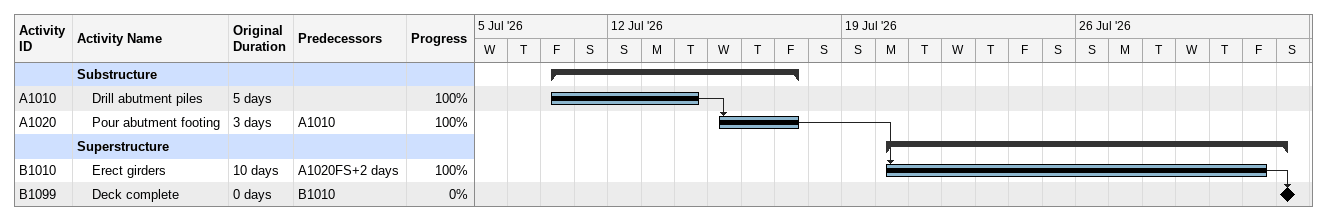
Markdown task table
| ID | Level | Task | Original duration | Start | Finish | Predecessors | % complete |
|---|---|---|---|---|---|---|---|
|  | 1 | **Substructure** |  | 2026-07-10 | 2026-07-17 |  |  |
| A1010 | 2 | Drill abutment piles | 5d | 2026-07-10 | 2026-07-14 |  | 100 |
| A1020 | 2 | Pour abutment footing | 3d | 2026-07-15 | 2026-07-17 | A1010 | 100 |
|  | 1 | **Superstructure** |  | 2026-07-20 | 2026-08-01 |  |  |
| B1010 | 2 | Erect girders | 10d | 2026-07-20 | 2026-07-31 | A1020FS+2d | 100 |
| B1099 | 2 | Deck complete | 0d | 2026-08-01 | 2026-08-01 | B1010 | 0 |
